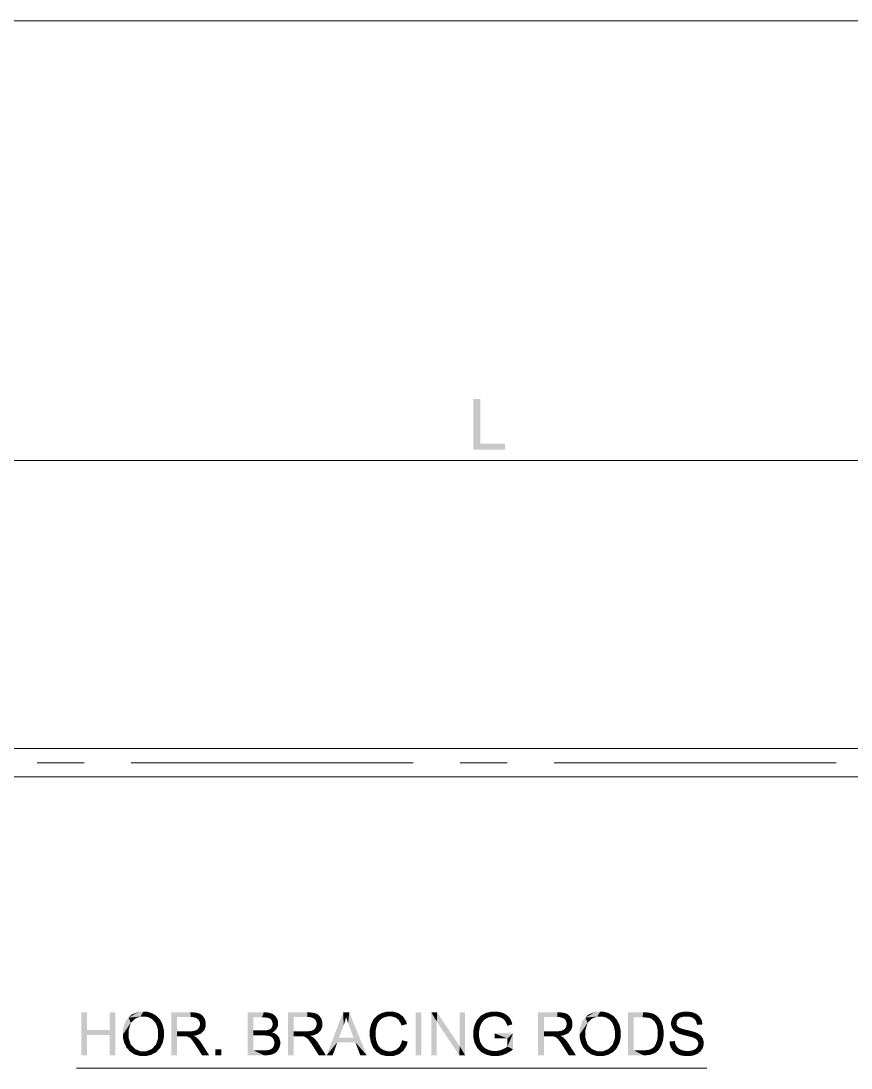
# Model space of a CAD drawing. Header units: millimetres. Extents: x 2 to 579, y 1 to 405.
# Drawn here: x 160.3 to 204.4, y 154 to 209.7 of the extents above; entities that cross this region are included whole.
import ezdxf

# ---------------------------------------------------------------- set-up
doc = ezdxf.new("R2010")
doc.units = ezdxf.units.MM
doc.linetypes.add('XKITLINE00', pattern=[0])
doc.layers.add('GraphicObject', color=6, linetype='Continuous', lineweight=0)
doc.layers.add('LinkedObject', color=7, linetype='Continuous', lineweight=0)

# ---------------------------------------------------------------- blocks, each defined once
blk = doc.blocks.new('*A3')
at = {"layer": 'GraphicObject', "color": 3, "linetype": 'XKITLINE00', "lineweight": 0}
blk.add_line((251.993, 209.665), (117.434, 209.665), dxfattribs=at)
blk = doc.blocks.new('*A4')
at = {"layer": 'LinkedObject'}
for points in [[(184.686, 189.561), (184.33, 186.861), (184.33, 189.561)], [(184.686, 187.18), (184.33, 186.861), (184.686, 189.561)], [(184.33, 186.861), (184.686, 187.18), (186.014, 186.861)], [(186.014, 186.861), (184.686, 187.18), (186.014, 187.18)], [(163.776, 155.985), (163.475, 154.638), (163.475, 156.925)], [(163.776, 155.985), (163.475, 156.925), (163.776, 156.925)], [(165.267, 156.925), (164.966, 155.985), (164.966, 156.925)], [(164.966, 155.715), (164.966, 155.985), (165.267, 156.925)], [(164.966, 155.715), (165.267, 156.925), (165.267, 154.638)], [(165.982, 156.642), (165.677, 155.751), (165.83, 156.481)], [(166.104, 156.372), (165.677, 155.751), (165.982, 156.642)], [(166.53, 156.964), (165.982, 156.642), (166.135, 156.803)], [(166.772, 156.964), (165.982, 156.642), (166.53, 156.964)], [(166.612, 156.703), (165.982, 156.642), (166.772, 156.964)], [(166.336, 156.593), (165.982, 156.642), (166.612, 156.703)], [(165.982, 156.642), (166.336, 156.593), (166.22, 156.483)], [(166.104, 156.372), (165.982, 156.642), (166.22, 156.483)], [(166.612, 156.703), (166.772, 156.964), (166.773, 156.703)], [(166.772, 156.964), (166.886, 156.703), (166.773, 156.703)], [(167.215, 156.888), (166.772, 156.964), (166.93, 156.964)], [(167.342, 156.813), (166.772, 156.964), (167.215, 156.888)], [(167.09, 156.646), (166.772, 156.964), (167.342, 156.813)], [(166.886, 156.703), (166.772, 156.964), (167.09, 156.646)], [(167.09, 156.646), (167.342, 156.813), (167.181, 156.589)], [(167.342, 156.813), (167.272, 156.531), (167.181, 156.589)], [(167.272, 156.531), (167.342, 156.813), (167.41, 156.37)], [(167.663, 156.526), (167.342, 156.813), (167.469, 156.737)], [(167.73, 156.391), (167.342, 156.813), (167.663, 156.526)], [(167.41, 156.37), (167.342, 156.813), (167.73, 156.391)], [(168.561, 155.916), (168.259, 154.638), (168.259, 156.925)], [(168.259, 156.925), (168.561, 156.673), (168.561, 155.916)], [(169.283, 156.673), (168.259, 156.925), (169.271, 156.925)], [(168.561, 156.673), (168.259, 156.925), (169.283, 156.673)], [(169.271, 156.925), (169.41, 156.673), (169.283, 156.673)], [(169.655, 156.894), (169.271, 156.925), (169.423, 156.925)], [(169.735, 156.863), (169.271, 156.925), (169.655, 156.894)], [(169.596, 156.621), (169.271, 156.925), (169.735, 156.863)], [(169.41, 156.673), (169.271, 156.925), (169.596, 156.621)], [(169.735, 156.863), (169.655, 156.569), (169.596, 156.621)], [(169.814, 156.833), (169.655, 156.569), (169.735, 156.863)], [(169.655, 156.569), (169.814, 156.833), (169.714, 156.517)], [(169.714, 156.517), (169.814, 156.833), (169.989, 156.646)], [(169.989, 156.646), (169.773, 156.383), (169.714, 156.517)], [(170.036, 156.568), (169.773, 156.383), (169.989, 156.646)], [(170.084, 156.395), (169.773, 156.383), (170.036, 156.568)], [(169.989, 156.646), (169.814, 156.833), (169.941, 156.724)], [(172.32, 156.925), (172.622, 155.695), (172.32, 154.638)], [(172.622, 155.964), (172.622, 155.695), (172.32, 156.925)], [(172.32, 156.925), (172.622, 156.655), (172.622, 155.964)], [(173.08, 156.655), (172.32, 156.925), (173.179, 156.925)], [(172.622, 156.655), (172.32, 156.925), (173.08, 156.655)], [(173.08, 156.655), (173.179, 156.925), (173.204, 156.655)], [(173.179, 156.925), (173.378, 156.639), (173.204, 156.655)], [(173.31, 156.925), (173.378, 156.639), (173.179, 156.925)], [(173.52, 156.89), (173.378, 156.639), (173.31, 156.925)], [(173.378, 156.639), (173.52, 156.89), (173.429, 156.623)], [(173.429, 156.623), (173.52, 156.89), (173.48, 156.607)], [(173.48, 156.607), (173.52, 156.89), (173.599, 156.856)], [(173.599, 156.856), (173.558, 156.548), (173.48, 156.607)], [(173.679, 156.821), (173.558, 156.548), (173.599, 156.856)], [(173.803, 156.714), (173.558, 156.548), (173.679, 156.821)], [(173.848, 156.642), (173.558, 156.548), (173.803, 156.714)], [(173.558, 156.548), (173.848, 156.642), (173.585, 156.505)], [(173.848, 156.642), (173.613, 156.461), (173.585, 156.505)], [(173.613, 156.461), (173.848, 156.642), (173.64, 156.361)], [(173.64, 156.361), (173.848, 156.642), (173.937, 156.34)], [(173.937, 156.419), (173.848, 156.642), (173.892, 156.57)], [(173.937, 156.34), (173.848, 156.642), (173.937, 156.419)], [(174.77, 155.916), (174.468, 154.638), (174.468, 156.925)], [(174.468, 156.925), (174.77, 156.673), (174.77, 155.916)], [(175.492, 156.673), (174.468, 156.925), (175.48, 156.925)], [(174.77, 156.673), (174.468, 156.925), (175.492, 156.673)], [(175.48, 156.925), (175.619, 156.673), (175.492, 156.673)], [(175.865, 156.894), (175.48, 156.925), (175.633, 156.925)], [(175.944, 156.863), (175.48, 156.925), (175.865, 156.894)], [(175.805, 156.621), (175.48, 156.925), (175.944, 156.863)], [(175.619, 156.673), (175.48, 156.925), (175.805, 156.621)], [(175.944, 156.863), (175.864, 156.569), (175.805, 156.621)], [(176.023, 156.833), (175.864, 156.569), (175.944, 156.863)], [(175.864, 156.569), (176.023, 156.833), (175.923, 156.517)], [(175.923, 156.517), (176.023, 156.833), (176.198, 156.646)], [(176.198, 156.646), (175.982, 156.383), (175.923, 156.517)], [(176.245, 156.568), (175.982, 156.383), (176.198, 156.646)], [(176.293, 156.395), (175.982, 156.383), (176.245, 156.568)], [(176.198, 156.646), (176.023, 156.833), (176.15, 156.724)], [(177.396, 156.925), (177.426, 156.247), (176.518, 154.638)], [(177.426, 156.247), (177.396, 156.925), (177.465, 156.356)], [(177.465, 156.356), (177.396, 156.925), (177.527, 156.575)], [(177.527, 156.575), (177.396, 156.925), (177.55, 156.685)], [(177.722, 156.925), (177.55, 156.685), (177.396, 156.925)], [(177.55, 156.685), (177.722, 156.925), (177.577, 156.591)], [(177.577, 156.591), (177.722, 156.925), (177.658, 156.354)], [(177.658, 156.354), (177.722, 156.925), (177.712, 156.209)], [(177.712, 156.209), (177.722, 156.925), (177.951, 155.578)], [(177.951, 155.578), (177.722, 156.925), (178.045, 155.331)], [(178.045, 155.331), (177.722, 156.925), (178.654, 154.638)], [(179.015, 156.555), (179.354, 156.516), (178.947, 156.422)], [(179.209, 156.757), (179.354, 156.516), (179.015, 156.555)], [(179.335, 156.826), (179.354, 156.516), (179.209, 156.757)], [(179.461, 156.895), (179.751, 156.705), (179.335, 156.826)], [(179.335, 156.826), (179.751, 156.705), (179.531, 156.642)], [(179.354, 156.516), (179.335, 156.826), (179.442, 156.579)], [(179.442, 156.579), (179.335, 156.826), (179.531, 156.642)], [(179.738, 156.964), (179.751, 156.705), (179.461, 156.895)], [(179.889, 156.964), (179.751, 156.705), (179.738, 156.964)], [(179.751, 156.705), (179.889, 156.964), (179.883, 156.705)], [(179.889, 156.964), (179.997, 156.705), (179.883, 156.705)], [(180.349, 156.877), (179.889, 156.964), (180.06, 156.964)], [(180.466, 156.789), (179.889, 156.964), (180.349, 156.877)], [(180.188, 156.648), (179.889, 156.964), (180.466, 156.789)], [(179.997, 156.705), (179.889, 156.964), (180.188, 156.648)], [(180.188, 156.648), (180.466, 156.789), (180.263, 156.592)], [(180.466, 156.789), (180.339, 156.535), (180.263, 156.592)], [(180.339, 156.535), (180.466, 156.789), (180.454, 156.353)], [(180.454, 156.353), (180.466, 156.789), (180.791, 156.298)], [(180.745, 156.456), (180.466, 156.789), (180.582, 156.702)], [(180.791, 156.298), (180.466, 156.789), (180.745, 156.456)], [(181.555, 156.925), (181.253, 154.638), (181.253, 156.925)], [(181.555, 154.638), (181.253, 154.638), (181.555, 156.925)], [(182.086, 156.925), (182.376, 156.433), (182.086, 154.638)], [(182.376, 156.433), (182.086, 156.925), (182.396, 156.925)], [(182.376, 156.433), (182.396, 156.925), (183.575, 154.638)], [(183.575, 154.638), (182.396, 156.925), (183.595, 155.13)], [(183.885, 156.925), (183.595, 155.13), (183.595, 156.925)], [(183.885, 154.638), (183.595, 155.13), (183.885, 156.925)], [(184.859, 156.823), (184.457, 156.394), (184.728, 156.753)], [(185.029, 156.611), (184.457, 156.394), (184.859, 156.823)], [(184.728, 156.753), (184.457, 156.394), (184.527, 156.538)], [(184.907, 156.527), (184.457, 156.394), (185.029, 156.611)], [(184.86, 156.476), (184.457, 156.394), (184.907, 156.527)], [(185.292, 156.964), (184.859, 156.823), (184.99, 156.894)], [(185.36, 156.705), (184.859, 156.823), (185.292, 156.964)], [(184.859, 156.823), (185.105, 156.642), (185.029, 156.611)], [(185.105, 156.642), (184.859, 156.823), (185.18, 156.674)], [(185.18, 156.674), (184.859, 156.823), (185.36, 156.705)], [(185.463, 156.705), (185.292, 156.964), (185.463, 156.964)], [(185.36, 156.705), (185.292, 156.964), (185.463, 156.705)], [(185.463, 156.964), (185.55, 156.705), (185.463, 156.705)], [(185.587, 156.964), (185.55, 156.705), (185.463, 156.964)], [(185.55, 156.705), (185.587, 156.964), (185.708, 156.675)], [(185.911, 156.884), (185.587, 156.964), (185.811, 156.924)], [(185.708, 156.675), (185.587, 156.964), (185.911, 156.884)], [(185.708, 156.675), (185.911, 156.884), (185.779, 156.645)], [(185.911, 156.884), (185.85, 156.615), (185.779, 156.645)], [(185.85, 156.615), (185.911, 156.884), (185.959, 156.535)], [(186.169, 156.731), (185.911, 156.884), (186.011, 156.843)], [(186.226, 156.66), (185.911, 156.884), (186.169, 156.731)], [(185.959, 156.535), (185.911, 156.884), (186.226, 156.66)], [(185.959, 156.535), (186.226, 156.66), (185.997, 156.485)], [(186.226, 156.66), (186.035, 156.435), (185.997, 156.485)], [(186.035, 156.435), (186.226, 156.66), (186.099, 156.298)], [(186.099, 156.298), (186.226, 156.66), (186.369, 156.401)], [(186.369, 156.401), (186.226, 156.66), (186.283, 156.588)], [(188.073, 155.916), (187.771, 154.638), (187.771, 156.925)], [(187.771, 156.925), (188.073, 156.673), (188.073, 155.916)], [(188.795, 156.673), (187.771, 156.925), (188.783, 156.925)], [(188.073, 156.673), (187.771, 156.925), (188.795, 156.673)], [(188.783, 156.925), (188.923, 156.673), (188.795, 156.673)], [(189.168, 156.894), (188.783, 156.925), (188.936, 156.925)], [(189.247, 156.863), (188.783, 156.925), (189.168, 156.894)], [(189.108, 156.621), (188.783, 156.925), (189.247, 156.863)], [(188.923, 156.673), (188.783, 156.925), (189.108, 156.621)], [(189.247, 156.863), (189.167, 156.569), (189.108, 156.621)], [(189.327, 156.833), (189.167, 156.569), (189.247, 156.863)], [(189.167, 156.569), (189.327, 156.833), (189.226, 156.517)], [(189.226, 156.517), (189.327, 156.833), (189.501, 156.646)], [(189.501, 156.646), (189.285, 156.383), (189.226, 156.517)], [(189.548, 156.568), (189.285, 156.383), (189.501, 156.646)], [(189.596, 156.395), (189.285, 156.383), (189.548, 156.568)], [(189.501, 156.646), (189.327, 156.833), (189.453, 156.724)], [(190.284, 156.642), (189.978, 155.751), (190.131, 156.481)], [(190.405, 156.372), (189.978, 155.751), (190.284, 156.642)], [(190.831, 156.964), (190.284, 156.642), (190.436, 156.803)], [(191.073, 156.964), (190.284, 156.642), (190.831, 156.964)], [(190.913, 156.703), (190.284, 156.642), (191.073, 156.964)], [(190.637, 156.593), (190.284, 156.642), (190.913, 156.703)], [(190.284, 156.642), (190.637, 156.593), (190.521, 156.483)], [(190.405, 156.372), (190.284, 156.642), (190.521, 156.483)], [(190.913, 156.703), (191.073, 156.964), (191.074, 156.703)], [(191.073, 156.964), (191.187, 156.703), (191.074, 156.703)], [(191.516, 156.888), (191.073, 156.964), (191.231, 156.964)], [(191.643, 156.813), (191.073, 156.964), (191.516, 156.888)], [(191.391, 156.646), (191.073, 156.964), (191.643, 156.813)], [(191.187, 156.703), (191.073, 156.964), (191.391, 156.646)], [(191.391, 156.646), (191.643, 156.813), (191.482, 156.589)], [(191.643, 156.813), (191.573, 156.531), (191.482, 156.589)], [(191.573, 156.531), (191.643, 156.813), (191.712, 156.37)], [(191.964, 156.526), (191.643, 156.813), (191.77, 156.737)], [(192.031, 156.391), (191.643, 156.813), (191.964, 156.526)], [(191.712, 156.37), (191.643, 156.813), (192.031, 156.391)], [(192.555, 156.925), (192.857, 156.655), (192.555, 154.638)], [(193.338, 156.655), (192.555, 156.925), (193.342, 156.925)], [(192.857, 156.655), (192.555, 156.925), (193.338, 156.655)], [(192.555, 154.638), (192.857, 156.655), (192.857, 154.908)], [(193.342, 156.925), (193.473, 156.655), (193.338, 156.655)], [(193.476, 156.925), (193.473, 156.655), (193.342, 156.925)], [(193.476, 156.925), (193.668, 156.632), (193.473, 156.655)], [(193.679, 156.909), (193.668, 156.632), (193.476, 156.925)], [(193.749, 156.892), (193.668, 156.632), (193.679, 156.909)], [(193.749, 156.892), (193.729, 156.608), (193.668, 156.632)], [(193.729, 156.608), (193.749, 156.892), (193.813, 156.576)], [(194.015, 156.788), (193.749, 156.892), (193.847, 156.87)], [(194.084, 156.728), (193.749, 156.892), (194.015, 156.788)], [(193.957, 156.446), (193.749, 156.892), (194.084, 156.728)], [(193.813, 156.576), (193.749, 156.892), (193.957, 156.446)], [(194.084, 156.728), (194.016, 156.35), (193.957, 156.446)], [(194.175, 156.652), (194.016, 156.35), (194.084, 156.728)], [(194.31, 156.457), (194.016, 156.35), (194.175, 156.652)], [(194.943, 156.657), (194.845, 156.333), (194.894, 156.582)], [(195.198, 156.545), (194.845, 156.333), (194.943, 156.657)], [(194.894, 156.582), (194.845, 156.333), (194.845, 156.42)], [(195.135, 156.424), (194.845, 156.333), (195.198, 156.545)], [(194.992, 156.732), (195.26, 156.596), (194.943, 156.657)], [(194.943, 156.657), (195.26, 156.596), (195.198, 156.545)], [(195.135, 156.847), (195.26, 156.596), (194.992, 156.732)], [(195.323, 156.646), (195.135, 156.847), (195.229, 156.886)], [(195.26, 156.596), (195.135, 156.847), (195.323, 156.646)], [(195.324, 156.925), (195.523, 156.696), (195.229, 156.886)], [(195.229, 156.886), (195.523, 156.696), (195.323, 156.646)], [(195.533, 156.964), (195.523, 156.696), (195.324, 156.925)], [(195.649, 156.964), (195.523, 156.696), (195.533, 156.964)], [(195.523, 156.696), (195.649, 156.964), (195.66, 156.696)], [(195.649, 156.964), (195.792, 156.696), (195.66, 156.696)], [(196, 156.923), (195.649, 156.964), (195.776, 156.964)], [(196.097, 156.882), (195.649, 156.964), (196, 156.923)], [(195.991, 156.641), (195.649, 156.964), (196.097, 156.882)], [(195.792, 156.696), (195.649, 156.964), (195.991, 156.641)], [(196.097, 156.882), (196.058, 156.585), (195.991, 156.641)], [(196.194, 156.841), (196.058, 156.585), (196.097, 156.882)], [(196.058, 156.585), (196.194, 156.841), (196.126, 156.53)], [(196.126, 156.53), (196.194, 156.841), (196.395, 156.641)], [(196.395, 156.641), (196.205, 156.366), (196.126, 156.53)], [(196.395, 156.641), (196.194, 156.841), (196.343, 156.72)], [(196.447, 156.561), (196.205, 156.366), (196.395, 156.641)], [(196.503, 156.381), (196.205, 156.366), (196.447, 156.561)], [(163.776, 155.715), (163.475, 154.638), (163.776, 155.985)], [(163.776, 155.985), (164.966, 155.715), (163.776, 155.715)], [(164.966, 155.985), (164.966, 155.715), (163.776, 155.985)], [(165.83, 156.481), (165.677, 155.751), (165.677, 156.036)], [(165.988, 156.004), (165.677, 155.751), (166.104, 156.372)], [(165.677, 155.751), (165.988, 156.004), (165.988, 155.746)], [(167.41, 156.37), (167.73, 156.391), (167.458, 156.266)], [(167.73, 156.391), (167.505, 156.162), (167.458, 156.266)], [(167.505, 156.162), (167.73, 156.391), (167.552, 155.918)], [(167.552, 155.918), (167.73, 156.391), (167.863, 155.949)], [(167.863, 155.949), (167.73, 156.391), (167.796, 156.256)], [(169.593, 155.981), (169.926, 155.891), (169.534, 155.959)], [(169.926, 155.891), (169.593, 155.981), (169.682, 156.049)], [(169.712, 156.097), (169.926, 155.891), (169.682, 156.049)], [(169.742, 156.144), (169.926, 155.891), (169.712, 156.097)], [(169.742, 156.144), (170.084, 156.301), (169.926, 155.891)], [(169.773, 156.247), (170.084, 156.301), (169.742, 156.144)], [(170.084, 156.301), (169.773, 156.383), (170.084, 156.395)], [(169.773, 156.383), (170.084, 156.301), (169.773, 156.302)], [(170.084, 156.301), (169.773, 156.247), (169.773, 156.302)], [(169.926, 155.891), (170.084, 156.301), (170.005, 155.974)], [(170.005, 155.974), (170.084, 156.301), (170.084, 156.179)], [(173.363, 155.978), (173.618, 155.855), (173.219, 155.964)], [(173.407, 155.991), (173.698, 155.894), (173.363, 155.978)], [(173.618, 155.855), (173.363, 155.978), (173.698, 155.894)], [(173.465, 156.008), (173.698, 155.894), (173.407, 155.991)], [(173.552, 156.065), (173.698, 155.894), (173.465, 156.008)], [(173.858, 156.064), (173.552, 156.065), (173.611, 156.145)], [(173.818, 155.999), (173.552, 156.065), (173.858, 156.064)], [(173.698, 155.894), (173.552, 156.065), (173.818, 155.999)], [(173.611, 156.145), (173.937, 156.34), (173.858, 156.064)], [(173.64, 156.244), (173.937, 156.34), (173.611, 156.145)], [(173.937, 156.34), (173.64, 156.304), (173.64, 156.361)], [(173.64, 156.304), (173.937, 156.34), (173.64, 156.244)], [(173.858, 156.064), (173.937, 156.34), (173.898, 156.129)], [(173.898, 156.129), (173.937, 156.34), (173.937, 156.267)], [(175.802, 155.981), (176.136, 155.891), (175.743, 155.959)], [(176.136, 155.891), (175.802, 155.981), (175.891, 156.049)], [(175.921, 156.097), (176.136, 155.891), (175.891, 156.049)], [(175.951, 156.144), (176.136, 155.891), (175.921, 156.097)], [(175.951, 156.144), (176.293, 156.301), (176.136, 155.891)], [(175.982, 156.247), (176.293, 156.301), (175.951, 156.144)], [(176.293, 156.301), (175.982, 156.383), (176.293, 156.395)], [(175.982, 156.383), (176.293, 156.301), (175.982, 156.302)], [(176.293, 156.301), (175.982, 156.247), (175.982, 156.302)], [(176.136, 155.891), (176.293, 156.301), (176.214, 155.974)], [(176.214, 155.974), (176.293, 156.301), (176.293, 156.179)], [(176.518, 154.638), (177.426, 156.247), (177.174, 155.578)], [(179.158, 156.133), (178.811, 155.977), (178.879, 156.289)], [(179.122, 155.913), (178.811, 155.977), (179.158, 156.133)], [(178.811, 155.977), (179.122, 155.913), (178.811, 155.799)], [(179.194, 156.24), (178.879, 156.289), (178.947, 156.422)], [(179.158, 156.133), (178.879, 156.289), (179.194, 156.24)], [(178.947, 156.422), (179.354, 156.516), (179.229, 156.346)], [(179.194, 156.24), (178.947, 156.422), (179.229, 156.346)], [(180.454, 156.353), (180.791, 156.298), (180.494, 156.228)], [(182.086, 154.638), (182.376, 156.433), (182.376, 154.638)], [(184.457, 156.394), (184.318, 155.937), (184.388, 156.249)], [(184.672, 156.143), (184.318, 155.937), (184.457, 156.394)], [(184.629, 155.913), (184.318, 155.937), (184.672, 156.143)], [(184.814, 156.424), (184.457, 156.394), (184.86, 156.476)], [(184.742, 156.311), (184.457, 156.394), (184.814, 156.424)], [(184.457, 156.394), (184.742, 156.311), (184.716, 156.25)], [(184.672, 156.143), (184.457, 156.394), (184.716, 156.25)], [(186.099, 156.298), (186.369, 156.401), (186.125, 156.211)], [(186.125, 156.211), (186.369, 156.401), (186.399, 156.285)], [(189.105, 155.981), (189.439, 155.891), (189.046, 155.959)], [(189.439, 155.891), (189.105, 155.981), (189.194, 156.049)], [(189.224, 156.097), (189.439, 155.891), (189.194, 156.049)], [(189.255, 156.144), (189.439, 155.891), (189.224, 156.097)], [(189.255, 156.144), (189.596, 156.301), (189.439, 155.891)], [(189.285, 156.247), (189.596, 156.301), (189.255, 156.144)], [(189.596, 156.301), (189.285, 156.383), (189.596, 156.395)], [(189.285, 156.383), (189.596, 156.301), (189.285, 156.302)], [(189.596, 156.301), (189.285, 156.247), (189.285, 156.302)], [(189.439, 155.891), (189.596, 156.301), (189.517, 155.974)], [(189.517, 155.974), (189.596, 156.301), (189.596, 156.179)], [(190.131, 156.481), (189.978, 155.751), (189.978, 156.036)], [(190.289, 156.004), (189.978, 155.751), (190.405, 156.372)], [(189.978, 155.751), (190.289, 156.004), (190.289, 155.746)], [(191.712, 156.37), (192.031, 156.391), (191.759, 156.266)], [(192.031, 156.391), (191.806, 156.162), (191.759, 156.266)], [(191.806, 156.162), (192.031, 156.391), (191.853, 155.918)], [(191.853, 155.918), (192.031, 156.391), (192.164, 155.949)], [(192.164, 155.949), (192.031, 156.391), (192.098, 156.256)], [(194.016, 156.35), (194.31, 156.457), (194.074, 156.254)], [(194.074, 156.254), (194.31, 156.457), (194.355, 156.338)], [(194.355, 156.338), (194.133, 155.978), (194.074, 156.254)], [(194.399, 156.219), (194.133, 155.978), (194.355, 156.338)], [(194.444, 155.947), (194.133, 155.978), (194.399, 156.219)], [(194.444, 155.794), (194.133, 155.978), (194.444, 155.947)], [(194.133, 155.978), (194.444, 155.794), (194.133, 155.799)], [(194.845, 156.333), (195.135, 156.424), (195.135, 156.353)], [(195.135, 156.291), (194.845, 156.333), (195.135, 156.353)], [(194.845, 156.333), (195.135, 156.291), (194.845, 156.254)], [(194.845, 156.254), (195.135, 156.291), (194.885, 156.112)], [(194.885, 156.112), (195.135, 156.291), (194.925, 156.048)], [(194.925, 156.048), (195.135, 156.291), (195.179, 156.19)], [(195.179, 156.19), (195.086, 155.878), (194.925, 156.048)], [(194.925, 156.048), (195.086, 155.878), (194.965, 155.984)], [(195.224, 156.15), (195.086, 155.878), (195.179, 156.19)], [(195.086, 155.878), (195.224, 156.15), (195.168, 155.835)], [(195.168, 155.835), (195.224, 156.15), (195.267, 156.11)], [(195.168, 155.835), (195.267, 156.11), (195.231, 155.801)], [(195.231, 155.801), (195.267, 156.11), (195.451, 155.73)], [(195.451, 155.73), (195.267, 156.11), (195.495, 156.029)], [(195.451, 155.73), (195.495, 156.029), (195.609, 155.692)], [(195.609, 155.692), (195.495, 156.029), (195.68, 155.987)], [(195.609, 155.692), (195.68, 155.987), (195.766, 155.654)], [(195.766, 155.654), (195.68, 155.987), (195.864, 155.945)], [(196.507, 156.28), (196.205, 156.366), (196.503, 156.381)], [(196.205, 156.366), (196.507, 156.28), (196.217, 156.257)], [(163.475, 154.638), (163.776, 155.715), (163.776, 154.638)], [(164.966, 155.715), (165.267, 154.638), (164.966, 154.638)], [(165.677, 155.751), (165.988, 155.54), (165.677, 155.601)], [(165.988, 155.54), (165.677, 155.751), (165.988, 155.746)], [(165.677, 155.601), (165.988, 155.54), (165.742, 155.315)], [(165.742, 155.315), (165.988, 155.54), (165.808, 155.181)], [(165.808, 155.181), (165.988, 155.54), (166.099, 155.214)], [(167.442, 155.218), (167.863, 155.778), (167.723, 155.156)], [(167.552, 155.558), (167.863, 155.778), (167.442, 155.218)], [(167.552, 155.779), (167.863, 155.949), (167.863, 155.778)], [(167.552, 155.918), (167.863, 155.949), (167.552, 155.779)], [(167.863, 155.778), (167.552, 155.558), (167.552, 155.779)], [(167.723, 155.156), (167.863, 155.778), (167.793, 155.293)], [(167.793, 155.293), (167.863, 155.778), (167.863, 155.604)], [(168.561, 155.916), (168.561, 155.653), (168.259, 154.638)], [(168.259, 154.638), (168.561, 155.653), (168.561, 154.638)], [(168.911, 155.653), (168.561, 155.916), (169.21, 155.916)], [(168.561, 155.653), (168.561, 155.916), (168.911, 155.653)], [(168.911, 155.653), (169.21, 155.916), (168.969, 155.653)], [(168.969, 155.653), (169.21, 155.916), (169.054, 155.648)], [(169.054, 155.648), (169.21, 155.916), (169.079, 155.643)], [(169.079, 155.643), (169.21, 155.916), (169.114, 155.634)], [(169.114, 155.634), (169.21, 155.916), (169.183, 155.604)], [(169.183, 155.604), (169.21, 155.916), (169.314, 155.916)], [(169.183, 155.604), (169.314, 155.916), (169.217, 155.582)], [(169.314, 155.916), (169.441, 155.679), (169.217, 155.582)], [(169.217, 155.582), (169.441, 155.679), (169.251, 155.56)], [(169.441, 155.679), (169.328, 155.484), (169.251, 155.56)], [(169.476, 155.938), (169.441, 155.679), (169.314, 155.916)], [(169.501, 155.65), (169.328, 155.484), (169.441, 155.679)], [(169.328, 155.484), (169.501, 155.65), (169.37, 155.429)], [(169.37, 155.429), (169.501, 155.65), (169.413, 155.374)], [(169.413, 155.374), (169.501, 155.65), (169.623, 155.565)], [(169.623, 155.565), (169.522, 155.217), (169.413, 155.374)], [(169.441, 155.679), (169.476, 155.938), (169.605, 155.701)], [(169.534, 155.959), (169.926, 155.891), (169.476, 155.938)], [(169.848, 155.807), (169.476, 155.938), (169.926, 155.891)], [(169.605, 155.701), (169.476, 155.938), (169.848, 155.807)], [(169.623, 155.565), (169.501, 155.65), (169.592, 155.593)], [(169.689, 155.504), (169.522, 155.217), (169.623, 155.565)], [(169.814, 155.352), (169.522, 155.217), (169.689, 155.504)], [(172.32, 154.638), (172.622, 155.695), (172.622, 154.908)], [(173.152, 155.695), (172.622, 155.964), (173.118, 155.964)], [(172.622, 155.695), (172.622, 155.964), (173.152, 155.695)], [(173.262, 155.695), (173.118, 155.964), (173.219, 155.964)], [(173.152, 155.695), (173.118, 155.964), (173.262, 155.695)], [(173.219, 155.964), (173.618, 155.855), (173.262, 155.695)], [(173.262, 155.695), (173.618, 155.855), (173.429, 155.675)], [(173.618, 155.855), (173.488, 155.656), (173.429, 155.675)], [(173.488, 155.656), (173.618, 155.855), (173.546, 155.637)], [(173.546, 155.637), (173.618, 155.855), (173.637, 155.571)], [(173.88, 155.721), (173.618, 155.855), (173.721, 155.824)], [(173.637, 155.571), (173.618, 155.855), (173.88, 155.721)], [(173.637, 155.571), (173.88, 155.721), (173.67, 155.524)], [(173.67, 155.524), (173.88, 155.721), (173.703, 155.476)], [(173.703, 155.476), (173.88, 155.721), (173.936, 155.647)], [(173.936, 155.647), (173.736, 155.365), (173.703, 155.476)], [(173.991, 155.574), (173.736, 155.365), (173.936, 155.647)], [(174.047, 155.401), (173.736, 155.365), (173.991, 155.574)], [(174.77, 155.916), (174.77, 155.653), (174.468, 154.638)], [(174.468, 154.638), (174.77, 155.653), (174.77, 154.638)], [(175.12, 155.653), (174.77, 155.916), (175.419, 155.916)], [(174.77, 155.653), (174.77, 155.916), (175.12, 155.653)], [(175.12, 155.653), (175.419, 155.916), (175.179, 155.653)], [(175.179, 155.653), (175.419, 155.916), (175.263, 155.648)], [(175.263, 155.648), (175.419, 155.916), (175.288, 155.643)], [(175.288, 155.643), (175.419, 155.916), (175.323, 155.634)], [(175.323, 155.634), (175.419, 155.916), (175.392, 155.604)], [(175.392, 155.604), (175.419, 155.916), (175.523, 155.916)], [(175.392, 155.604), (175.523, 155.916), (175.426, 155.582)], [(175.523, 155.916), (175.65, 155.679), (175.426, 155.582)], [(175.426, 155.582), (175.65, 155.679), (175.46, 155.56)], [(175.65, 155.679), (175.537, 155.484), (175.46, 155.56)], [(175.685, 155.938), (175.65, 155.679), (175.523, 155.916)], [(175.71, 155.65), (175.537, 155.484), (175.65, 155.679)], [(175.537, 155.484), (175.71, 155.65), (175.58, 155.429)], [(175.58, 155.429), (175.71, 155.65), (175.622, 155.374)], [(175.622, 155.374), (175.71, 155.65), (175.832, 155.565)], [(175.832, 155.565), (175.731, 155.217), (175.622, 155.374)], [(175.65, 155.679), (175.685, 155.938), (175.814, 155.701)], [(175.743, 155.959), (176.136, 155.891), (175.685, 155.938)], [(176.057, 155.807), (175.685, 155.938), (176.136, 155.891)], [(175.814, 155.701), (175.685, 155.938), (176.057, 155.807)], [(175.832, 155.565), (175.71, 155.65), (175.801, 155.593)], [(175.898, 155.504), (175.731, 155.217), (175.832, 155.565)], [(176.023, 155.352), (175.731, 155.217), (175.898, 155.504)], [(177.088, 155.331), (176.518, 154.638), (177.174, 155.578)], [(177.174, 155.578), (178.045, 155.331), (177.088, 155.331)], [(177.951, 155.578), (178.045, 155.331), (177.174, 155.578)], [(178.811, 155.799), (179.122, 155.913), (179.122, 155.8)], [(179.122, 155.8), (178.811, 155.635), (178.811, 155.799)], [(179.122, 155.654), (178.811, 155.635), (179.122, 155.8)], [(179.122, 155.654), (178.932, 155.186), (178.811, 155.635)], [(178.811, 155.635), (178.932, 155.186), (178.871, 155.328)], [(179.164, 155.4), (178.932, 155.186), (179.122, 155.654)], [(180.83, 155.363), (180.497, 155.295), (180.528, 155.44)], [(184.318, 155.937), (184.629, 155.913), (184.318, 155.771)], [(184.318, 155.771), (184.629, 155.913), (184.629, 155.789)], [(184.629, 155.636), (184.318, 155.771), (184.629, 155.789)], [(184.318, 155.771), (184.458, 155.161), (184.318, 155.602)], [(184.629, 155.636), (184.458, 155.161), (184.318, 155.771)], [(184.318, 155.602), (184.458, 155.161), (184.388, 155.297)], [(184.681, 155.38), (184.458, 155.161), (184.629, 155.636)], [(185.463, 155.804), (186.136, 155.535), (185.463, 155.535)], [(186.433, 155.804), (186.136, 155.535), (185.463, 155.804)], [(186.136, 155.109), (186.433, 155.804), (186.433, 154.956)], [(186.136, 155.535), (186.433, 155.804), (186.136, 155.109)], [(188.073, 155.916), (188.073, 155.653), (187.771, 154.638)], [(187.771, 154.638), (188.073, 155.653), (188.073, 154.638)], [(188.423, 155.653), (188.073, 155.916), (188.722, 155.916)], [(188.073, 155.653), (188.073, 155.916), (188.423, 155.653)], [(188.423, 155.653), (188.722, 155.916), (188.482, 155.653)], [(188.482, 155.653), (188.722, 155.916), (188.566, 155.648)], [(188.566, 155.648), (188.722, 155.916), (188.591, 155.643)], [(188.591, 155.643), (188.722, 155.916), (188.627, 155.634)], [(188.627, 155.634), (188.722, 155.916), (188.695, 155.604)], [(188.695, 155.604), (188.722, 155.916), (188.826, 155.916)], [(188.695, 155.604), (188.826, 155.916), (188.729, 155.582)], [(188.826, 155.916), (188.953, 155.679), (188.729, 155.582)], [(188.729, 155.582), (188.953, 155.679), (188.763, 155.56)], [(188.953, 155.679), (188.84, 155.484), (188.763, 155.56)], [(188.988, 155.938), (188.953, 155.679), (188.826, 155.916)], [(189.013, 155.65), (188.84, 155.484), (188.953, 155.679)], [(188.84, 155.484), (189.013, 155.65), (188.883, 155.429)], [(188.883, 155.429), (189.013, 155.65), (188.926, 155.374)], [(188.926, 155.374), (189.013, 155.65), (189.135, 155.565)], [(189.135, 155.565), (189.035, 155.217), (188.926, 155.374)], [(188.953, 155.679), (188.988, 155.938), (189.117, 155.701)], [(189.046, 155.959), (189.439, 155.891), (188.988, 155.938)], [(189.36, 155.807), (188.988, 155.938), (189.439, 155.891)], [(189.117, 155.701), (188.988, 155.938), (189.36, 155.807)], [(189.135, 155.565), (189.013, 155.65), (189.104, 155.593)], [(189.201, 155.504), (189.035, 155.217), (189.135, 155.565)], [(189.326, 155.352), (189.035, 155.217), (189.201, 155.504)], [(189.978, 155.751), (190.289, 155.54), (189.978, 155.601)], [(190.289, 155.54), (189.978, 155.751), (190.289, 155.746)], [(189.978, 155.601), (190.289, 155.54), (190.043, 155.315)], [(190.043, 155.315), (190.289, 155.54), (190.109, 155.181)], [(190.109, 155.181), (190.289, 155.54), (190.4, 155.214)], [(191.743, 155.218), (192.164, 155.778), (192.024, 155.156)], [(191.853, 155.558), (192.164, 155.778), (191.743, 155.218)], [(191.853, 155.779), (192.164, 155.949), (192.164, 155.778)], [(191.853, 155.918), (192.164, 155.949), (191.853, 155.779)], [(192.164, 155.778), (191.853, 155.558), (191.853, 155.779)], [(192.024, 155.156), (192.164, 155.778), (192.094, 155.293)], [(192.094, 155.293), (192.164, 155.778), (192.164, 155.604)], [(194.384, 155.332), (194.043, 155.267), (194.103, 155.449)], [(194.133, 155.669), (194.444, 155.664), (194.103, 155.449)], [(194.103, 155.449), (194.444, 155.664), (194.384, 155.332)], [(194.444, 155.794), (194.133, 155.669), (194.133, 155.799)], [(194.444, 155.664), (194.133, 155.669), (194.444, 155.794)], [(194.384, 155.332), (194.444, 155.664), (194.414, 155.433)], [(195.766, 155.654), (195.864, 155.945), (195.97, 155.599)], [(195.97, 155.599), (195.864, 155.945), (196.016, 155.581)], [(196.016, 155.581), (195.864, 155.945), (196.087, 155.553)], [(196.117, 155.872), (196.087, 155.553), (195.864, 155.945)], [(196.186, 155.841), (196.087, 155.553), (196.117, 155.872)], [(196.087, 155.553), (196.186, 155.841), (196.191, 155.486)], [(196.191, 155.486), (196.186, 155.841), (196.286, 155.795)], [(196.191, 155.486), (196.286, 155.795), (196.222, 155.446)], [(196.222, 155.446), (196.286, 155.795), (196.254, 155.406)], [(196.286, 155.795), (196.481, 155.608), (196.254, 155.406)], [(196.254, 155.406), (196.481, 155.608), (196.285, 155.312)], [(196.285, 155.312), (196.481, 155.608), (196.528, 155.538)], [(196.285, 155.312), (196.528, 155.538), (196.285, 155.258)], [(196.285, 155.258), (196.528, 155.538), (196.285, 155.205)], [(196.528, 155.538), (196.576, 155.283), (196.285, 155.205)], [(196.481, 155.608), (196.286, 155.795), (196.433, 155.679)], [(196.576, 155.283), (196.528, 155.538), (196.576, 155.375)], [(166.099, 155.214), (166.066, 154.833), (165.808, 155.181)], [(165.808, 155.181), (166.066, 154.833), (165.873, 155.046)], [(166.21, 155.095), (166.066, 154.833), (166.099, 155.214)], [(166.066, 154.833), (166.21, 155.095), (166.193, 154.755)], [(166.193, 154.755), (166.21, 155.095), (166.322, 154.976)], [(166.322, 154.976), (166.77, 154.599), (166.193, 154.755)], [(166.601, 154.858), (166.77, 154.599), (166.322, 154.976)], [(166.77, 154.599), (166.601, 154.858), (166.768, 154.858)], [(166.939, 154.858), (166.77, 154.599), (166.768, 154.858)], [(166.77, 154.599), (166.939, 154.858), (166.919, 154.599)], [(166.919, 154.599), (166.939, 154.858), (167.196, 154.67)], [(167.325, 154.74), (166.939, 154.858), (167.221, 154.978)], [(167.196, 154.67), (166.939, 154.858), (167.325, 154.74)], [(167.331, 155.098), (167.454, 154.811), (167.221, 154.978)], [(167.221, 154.978), (167.454, 154.811), (167.325, 154.74)], [(167.723, 155.156), (167.331, 155.098), (167.442, 155.218)], [(167.653, 155.018), (167.331, 155.098), (167.723, 155.156)], [(167.454, 154.811), (167.331, 155.098), (167.653, 155.018)], [(169.522, 155.217), (169.814, 155.352), (169.589, 155.114)], [(169.589, 155.114), (169.814, 155.352), (169.873, 155.261)], [(169.589, 155.114), (169.873, 155.261), (169.891, 154.638)], [(169.891, 154.638), (169.873, 155.261), (170.268, 154.638)], [(170.923, 154.958), (170.603, 154.638), (170.603, 154.958)], [(170.923, 154.638), (170.603, 154.638), (170.923, 154.958)], [(172.622, 154.908), (173.192, 154.638), (172.32, 154.638)], [(173.193, 154.908), (173.192, 154.638), (172.622, 154.908)], [(173.193, 154.908), (173.301, 154.638), (173.192, 154.638)], [(173.267, 154.908), (173.301, 154.638), (173.193, 154.908)], [(173.37, 154.913), (173.486, 154.657), (173.267, 154.908)], [(173.267, 154.908), (173.486, 154.657), (173.301, 154.638)], [(173.4, 154.919), (173.486, 154.657), (173.37, 154.913)], [(173.561, 154.676), (173.4, 154.919), (173.452, 154.928)], [(173.486, 154.657), (173.4, 154.919), (173.561, 154.676)], [(173.54, 154.959), (173.812, 154.789), (173.452, 154.928)], [(173.452, 154.928), (173.812, 154.789), (173.561, 154.676)], [(173.575, 154.981), (173.812, 154.789), (173.54, 154.959)], [(173.812, 154.789), (173.575, 154.981), (173.61, 155.003)], [(173.668, 155.067), (173.979, 155.002), (173.61, 155.003)], [(173.61, 155.003), (173.979, 155.002), (173.812, 154.789)], [(173.691, 155.108), (173.979, 155.002), (173.668, 155.067)], [(173.979, 155.002), (173.691, 155.108), (173.713, 155.15)], [(173.713, 155.15), (174.047, 155.301), (173.979, 155.002)], [(173.736, 155.247), (174.047, 155.301), (173.713, 155.15)], [(174.047, 155.301), (173.736, 155.365), (174.047, 155.401)], [(173.736, 155.365), (174.047, 155.301), (173.736, 155.301)], [(174.047, 155.301), (173.736, 155.247), (173.736, 155.301)], [(173.812, 154.789), (173.979, 155.002), (173.861, 154.827)], [(173.861, 154.827), (173.979, 155.002), (173.945, 154.933)], [(173.979, 155.002), (174.047, 155.301), (174.013, 155.071)], [(174.013, 155.071), (174.047, 155.301), (174.047, 155.221)], [(175.731, 155.217), (176.023, 155.352), (175.798, 155.114)], [(175.798, 155.114), (176.023, 155.352), (176.082, 155.261)], [(175.798, 155.114), (176.082, 155.261), (176.1, 154.638)], [(176.1, 154.638), (176.082, 155.261), (176.478, 154.638)], [(176.518, 154.638), (177.088, 155.331), (176.837, 154.638)], [(178.045, 155.331), (178.654, 154.638), (178.31, 154.638)], [(178.932, 155.186), (179.164, 155.4), (179.207, 155.291)], [(179.249, 155.182), (178.932, 155.186), (179.207, 155.291)], [(178.932, 155.186), (179.284, 154.75), (178.992, 155.043)], [(179.249, 155.182), (179.284, 154.75), (178.932, 155.186)], [(178.992, 155.043), (179.284, 154.75), (179.168, 154.825)], [(179.381, 155.019), (179.284, 154.75), (179.249, 155.182)], [(179.284, 154.75), (179.381, 155.019), (179.471, 154.965)], [(179.561, 154.911), (179.284, 154.75), (179.471, 154.965)], [(179.561, 154.911), (179.884, 154.599), (179.284, 154.75)], [(179.755, 154.858), (179.884, 154.599), (179.561, 154.911)], [(179.884, 154.599), (179.755, 154.858), (179.859, 154.858)], [(179.986, 154.858), (179.884, 154.599), (179.859, 154.858)], [(179.986, 154.858), (180.488, 154.795), (179.884, 154.599)], [(180.202, 154.931), (180.488, 154.795), (179.986, 154.858)], [(180.488, 154.795), (180.202, 154.931), (180.29, 155.004)], [(180.378, 155.078), (180.488, 154.795), (180.29, 155.004)], [(180.378, 155.078), (180.83, 155.363), (180.488, 154.795)], [(180.497, 155.295), (180.83, 155.363), (180.378, 155.078)], [(180.488, 154.795), (180.83, 155.363), (180.612, 154.893)], [(180.612, 154.893), (180.83, 155.363), (180.783, 155.177)], [(183.595, 155.13), (183.885, 154.638), (183.575, 154.638)], [(184.458, 155.161), (184.681, 155.38), (184.734, 155.277)], [(184.787, 155.174), (184.458, 155.161), (184.734, 155.277)], [(184.787, 155.174), (184.874, 154.743), (184.458, 155.161)], [(184.458, 155.161), (184.874, 154.743), (184.528, 155.024)], [(184.528, 155.024), (184.874, 154.743), (184.736, 154.816)], [(184.94, 155.021), (184.874, 154.743), (184.787, 155.174)], [(184.874, 154.743), (184.94, 155.021), (185.041, 154.971)], [(185.141, 154.921), (184.874, 154.743), (185.041, 154.971)], [(185.141, 154.921), (185.486, 154.599), (184.874, 154.743)], [(185.355, 154.871), (185.486, 154.599), (185.141, 154.921)], [(185.486, 154.599), (185.355, 154.871), (185.468, 154.871)], [(185.468, 154.871), (185.611, 154.599), (185.486, 154.599)], [(185.566, 154.871), (185.611, 154.599), (185.468, 154.871)], [(185.758, 154.909), (185.854, 154.644), (185.566, 154.871)], [(185.566, 154.871), (185.854, 154.644), (185.611, 154.599)], [(185.973, 154.689), (185.758, 154.909), (185.852, 154.947)], [(185.854, 154.644), (185.758, 154.909), (185.973, 154.689)], [(185.946, 154.985), (186.091, 154.734), (185.852, 154.947)], [(185.852, 154.947), (186.091, 154.734), (185.973, 154.689)], [(186.087, 155.066), (186.433, 154.956), (185.946, 154.985)], [(185.946, 154.985), (186.433, 154.956), (186.091, 154.734)], [(186.136, 155.109), (186.433, 154.956), (186.087, 155.066)], [(186.091, 154.734), (186.433, 154.956), (186.322, 154.867)], [(189.035, 155.217), (189.326, 155.352), (189.101, 155.114)], [(189.101, 155.114), (189.326, 155.352), (189.385, 155.261)], [(189.101, 155.114), (189.385, 155.261), (189.403, 154.638)], [(189.403, 154.638), (189.385, 155.261), (189.781, 154.638)], [(190.4, 155.214), (190.367, 154.833), (190.109, 155.181)], [(190.109, 155.181), (190.367, 154.833), (190.174, 155.046)], [(190.511, 155.095), (190.367, 154.833), (190.4, 155.214)], [(190.367, 154.833), (190.511, 155.095), (190.494, 154.755)], [(190.494, 154.755), (190.511, 155.095), (190.623, 154.976)], [(190.623, 154.976), (191.071, 154.599), (190.494, 154.755)], [(190.902, 154.858), (191.071, 154.599), (190.623, 154.976)], [(191.071, 154.599), (190.902, 154.858), (191.069, 154.858)], [(191.24, 154.858), (191.071, 154.599), (191.069, 154.858)], [(191.071, 154.599), (191.24, 154.858), (191.22, 154.599)], [(191.22, 154.599), (191.24, 154.858), (191.498, 154.67)], [(191.626, 154.74), (191.24, 154.858), (191.522, 154.978)], [(191.498, 154.67), (191.24, 154.858), (191.626, 154.74)], [(191.632, 155.098), (191.755, 154.811), (191.522, 154.978)], [(191.522, 154.978), (191.755, 154.811), (191.626, 154.74)], [(192.024, 155.156), (191.632, 155.098), (191.743, 155.218)], [(191.954, 155.018), (191.632, 155.098), (192.024, 155.156)], [(191.755, 154.811), (191.632, 155.098), (191.954, 155.018)], [(192.857, 154.908), (193.38, 154.638), (192.555, 154.638)], [(193.345, 154.908), (193.38, 154.638), (192.857, 154.908)], [(193.345, 154.908), (193.483, 154.638), (193.38, 154.638)], [(193.459, 154.908), (193.483, 154.638), (193.345, 154.908)], [(193.747, 154.677), (193.459, 154.908), (193.636, 154.929)], [(193.667, 154.658), (193.459, 154.908), (193.747, 154.677)], [(193.483, 154.638), (193.459, 154.908), (193.667, 154.658)], [(193.7, 154.95), (193.747, 154.677), (193.636, 154.929)], [(193.765, 154.971), (193.747, 154.677), (193.7, 154.95)], [(193.747, 154.677), (193.765, 154.971), (193.827, 154.697)], [(194.02, 154.792), (193.765, 154.971), (193.867, 155.03)], [(193.963, 154.754), (193.765, 154.971), (194.02, 154.792)], [(193.827, 154.697), (193.765, 154.971), (193.963, 154.754)], [(193.906, 155.069), (194.076, 154.83), (193.867, 155.03)], [(193.867, 155.03), (194.076, 154.83), (194.02, 154.792)], [(194.228, 154.999), (193.906, 155.069), (193.959, 155.122)], [(194.18, 154.933), (193.906, 155.069), (194.228, 154.999)], [(194.076, 154.83), (193.906, 155.069), (194.18, 154.933)], [(194.043, 155.267), (194.228, 154.999), (193.959, 155.122)], [(194.353, 155.232), (194.043, 155.267), (194.384, 155.332)], [(194.275, 155.065), (194.043, 155.267), (194.353, 155.232)], [(194.228, 154.999), (194.043, 155.267), (194.275, 155.065)], [(195.056, 155.311), (194.76, 155.372), (195.046, 155.397)], [(194.76, 155.372), (194.885, 154.962), (194.763, 155.258)], [(195.056, 155.311), (194.885, 154.962), (194.76, 155.372)], [(194.763, 155.258), (194.885, 154.962), (194.826, 155.052)], [(195.103, 155.17), (194.885, 154.962), (195.056, 155.311)], [(194.885, 154.962), (195.103, 155.17), (194.945, 154.871)], [(194.945, 154.871), (195.103, 155.17), (195.109, 154.735)], [(195.14, 155.115), (195.109, 154.735), (195.103, 155.17)], [(195.177, 155.06), (195.109, 154.735), (195.14, 155.115)], [(195.177, 155.06), (195.213, 154.69), (195.109, 154.735)], [(195.292, 154.971), (195.213, 154.69), (195.177, 155.06)], [(195.213, 154.69), (195.292, 154.971), (195.318, 154.644)], [(195.369, 154.937), (195.318, 154.644), (195.292, 154.971)], [(195.447, 154.903), (195.318, 154.644), (195.369, 154.937)], [(195.447, 154.903), (195.578, 154.599), (195.318, 154.644)], [(195.622, 154.869), (195.578, 154.599), (195.447, 154.903)], [(195.622, 154.869), (195.732, 154.599), (195.578, 154.599)], [(195.719, 154.869), (195.732, 154.599), (195.622, 154.869)], [(195.719, 154.869), (195.855, 154.599), (195.732, 154.599)], [(195.806, 154.869), (195.855, 154.599), (195.719, 154.869)], [(195.958, 154.895), (196.172, 154.689), (195.806, 154.869)], [(195.806, 154.869), (196.172, 154.689), (195.855, 154.599)], [(196.024, 154.921), (196.419, 154.859), (195.958, 154.895)], [(196.27, 154.734), (195.958, 154.895), (196.419, 154.859)], [(196.172, 154.689), (195.958, 154.895), (196.27, 154.734)], [(196.09, 154.946), (196.419, 154.859), (196.024, 154.921)], [(196.188, 155.017), (196.471, 154.94), (196.09, 154.946)], [(196.09, 154.946), (196.471, 154.94), (196.419, 154.859)], [(196.221, 155.062), (196.524, 155.02), (196.188, 155.017)], [(196.471, 154.94), (196.188, 155.017), (196.524, 155.02)], [(196.253, 155.107), (196.524, 155.02), (196.221, 155.062)], [(196.253, 155.107), (196.576, 155.283), (196.524, 155.02)], [(196.285, 155.205), (196.576, 155.283), (196.253, 155.107)], [(196.524, 155.02), (196.576, 155.283), (196.576, 155.192)], [(166.193, 154.755), (166.77, 154.599), (166.32, 154.677)], [(166.32, 154.677), (166.77, 154.599), (166.609, 154.599)], [(173.561, 154.676), (173.812, 154.789), (173.636, 154.695)], [(173.636, 154.695), (173.812, 154.789), (173.762, 154.752)], [(179.284, 154.75), (179.884, 154.599), (179.399, 154.674)], [(179.399, 154.674), (179.884, 154.599), (179.7, 154.599)], [(179.884, 154.599), (180.488, 154.795), (180.063, 154.599)], [(180.063, 154.599), (180.488, 154.795), (180.365, 154.697)], [(184.874, 154.743), (185.486, 154.599), (185.012, 154.671)], [(185.012, 154.671), (185.486, 154.599), (185.318, 154.599)], [(190.494, 154.755), (191.071, 154.599), (190.621, 154.677)], [(190.621, 154.677), (191.071, 154.599), (190.91, 154.599)], [(195.855, 154.599), (196.172, 154.689), (196.074, 154.644)]]:
    blk.add_hatch(color=7, dxfattribs=at).paths.add_polyline_path(points, flags=17)
at = {"layer": 'LinkedObject', "color": 1, "linetype": 'XKITLINE00', "lineweight": 0}
blk.add_line((246.41, 186.276), (123.934, 186.276), dxfattribs=at)
at = {"layer": 'LinkedObject', "color": 7, "linetype": 'XKITLINE00', "lineweight": 0}
for p, q in [((141.214, 170.959), (229.13, 170.959)), ((229.13, 169.445), (140.134, 169.445)), ((163.218, 153.961), (165.524, 153.961)), ((165.524, 153.961), (168.007, 153.961)), ((168.007, 153.961), (170.312, 153.961)), ((170.312, 153.961), (171.2, 153.961)), ((171.2, 153.961), (172.087, 153.961)), ((172.087, 153.961), (174.216, 153.961)), ((174.216, 153.961), (176.522, 153.961)), ((176.522, 153.961), (178.651, 153.961)), ((178.651, 153.961), (180.956, 153.961)), ((180.956, 153.961), (181.843, 153.961)), ((181.843, 153.961), (184.148, 153.961)), ((184.148, 153.961), (186.632, 153.961)), ((186.632, 153.961), (187.519, 153.961)), ((187.519, 153.961), (189.825, 153.961)), ((189.825, 153.961), (192.308, 153.961)), ((192.308, 153.961), (194.614, 153.961)), ((194.614, 153.961), (196.743, 153.961))]:
    blk.add_line(p, q, dxfattribs=at)
at = {"layer": 'LinkedObject', "color": 6, "linetype": 'XKITLINE00', "lineweight": 0}
for p, q in [((161.124, 170.202), (163.624, 170.202)), ((166.124, 170.202), (181.124, 170.202)), ((183.624, 170.202), (186.124, 170.202)), ((188.624, 170.202), (203.624, 170.202))]:
    blk.add_line(p, q, dxfattribs=at)

msp = doc.modelspace()

# ---------------------------------------------------------------- block references
at = {"lineweight": 0}
for name in ['*A3', '*A4']:
    msp.add_blockref(name, (0, 0), dxfattribs=at)

doc.saveas('drawing.dxf')
